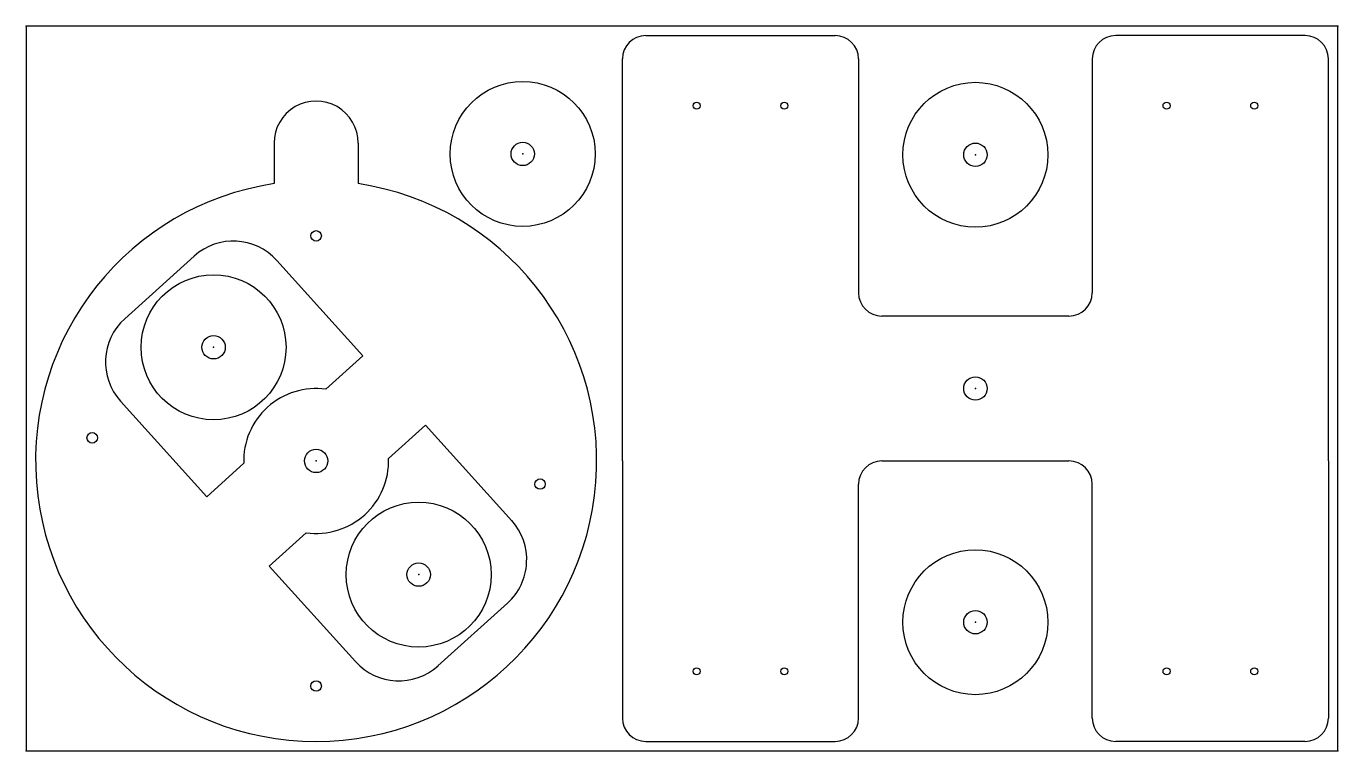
# Model space of a CAD drawing. Header units: millimetres. Extents: x 0 to 561, y 0 to 310.
import ezdxf

# ---------------------------------------------------------------- set-up
doc = ezdxf.new("R2010")
doc.units = ezdxf.units.MM
doc.header["$MEASUREMENT"] = 0
doc.layers.add('Compiled Laser Cut Sketch Option 2 v9_Compiled Sketch', color=7, linetype='Continuous')

msp = doc.modelspace()

# ---------------------------------------------------------------- linework, layer by layer
at = {"layer": 'Compiled Laser Cut Sketch Option 2 v9_Compiled Sketch'}
for p, q in [((561, 310), (0, 310)), ((0, 310), (0, 0)), ((561, 0), (561, 310)), ((265, 306), (346, 306)), ((547, 306), (466, 306)), ((255, 186), (255, 296)), ((356, 296), (356, 196)), ((456, 296), (456, 196)), ((557, 186), (557, 296)), ((106, 260), (106, 242.64)), ((142, 260), (142, 242.64)), ((71.87, 211.65), (42.17, 184.85)), ((144.02, 168.99), (107.18, 209.83)), ((255, 124), (255, 186)), ((446, 186), (366, 186)), ((557, 124), (557, 186)), ((144.02, 168.99), (128.19, 154.72)), ((40.35, 149.55), (77.19, 108.71)), ((154.98, 125.01), (170.81, 139.29)), ((207.65, 98.45), (170.81, 139.29)), ((255, 124), (255, 14)), ((366, 124), (446, 124)), ((557, 124), (557, 14)), ((93.02, 122.99), (77.19, 108.71)), ((356, 14), (356, 114)), ((456, 14), (456, 114)), ((103.98, 79.01), (119.81, 93.28)), ((103.98, 79.01), (140.82, 38.17)), ((176.13, 36.35), (205.83, 63.15)), ((0, 0), (561, 0)), ((265, 4), (346, 4)), ((547, 4), (466, 4))]:
    msp.add_line(p, q, dxfattribs=at)
for centre, radius in [((212.36, 255.36), 31), ((406, 255), 31), ((286.75, 276), 1.5), ((324.25, 276), 1.5), ((487.75, 276), 1.5), ((525.25, 276), 1.5), ((212.36, 255.36), 5), ((406, 255), 5), ((124, 220.29), 2.25), ((80.13, 172.63), 31), ((80.13, 172.63), 5), ((406, 155), 5), ((28.21, 133.89), 2.25), ((124, 124), 5), ((219.79, 114.11), 2.25), ((167.87, 75.37), 31), ((406, 55), 31), ((167.87, 75.37), 5), ((406, 55), 5), ((286.75, 34), 1.5), ((324.25, 34), 1.5), ((487.75, 34), 1.5), ((525.25, 34), 1.5), ((124, 27.71), 2.25)]:
    msp.add_circle(centre, radius, dxfattribs=at)
for centre, radius, start, end in [((265, 296), 10, 90, 180), ((346, 296), 10, 0, 90), ((466, 296), 10, 90, 180), ((547, 296), 10, 0, 90), ((124, 260), 18, 0.0004, 180.0004), ((124, 124), 120, 98.6274, 81.3735), ((88.61, 193.09), 25, 42.054, 132.054), ((366, 196), 10, 180, 270), ((446, 196), 10, 270, 0), ((58.91, 166.29), 25, 132.054, 222.054), ((124, 124), 31, 82.2318, 181.8762), ((124, 124), 31, 262.2318, 1.8762), ((366, 114), 10, 90, 180), ((446, 114), 10, 360, 90), ((189.09, 81.71), 25, 312.054, 42.054), ((159.39, 54.91), 25, 222.054, 312.054), ((265, 14), 10, 180, 270), ((346, 14), 10, 270, 0), ((466, 14), 10, 180, 270), ((547, 14), 10, 270, 0)]:
    msp.add_arc(centre, radius, start, end, dxfattribs=at)
for p in [(0, 310), (561, 310), (212.36, 255.36), (406, 255), (80.13, 172.63), (406, 155), (406, 155), (124, 124), (124, 124), (124, 124), (124, 124), (124, 124), (167.87, 75.37), (406, 55), (0, 0), (0, 0), (0, 0), (561, 0)]:
    msp.add_point(p, dxfattribs=at)

doc.saveas('drawing.dxf')
